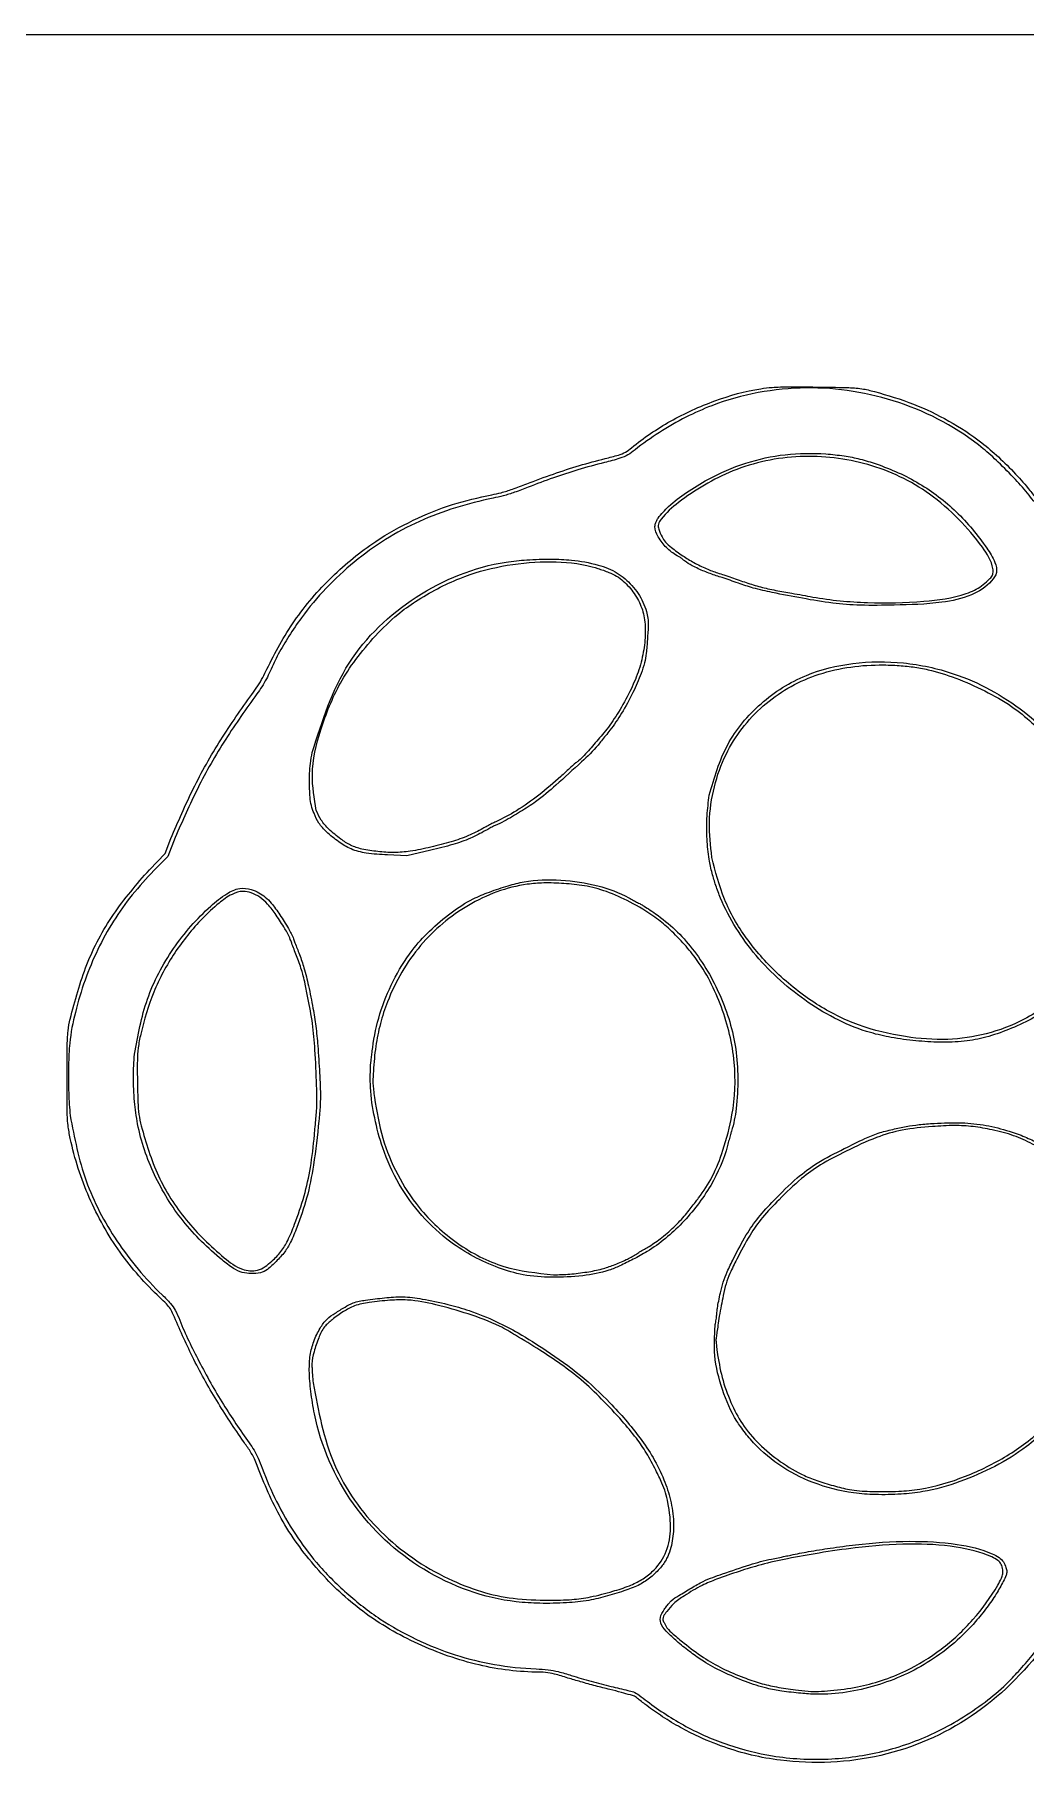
# Model space of a CAD drawing. Extents: x -215 to 205, y 28 to 519.
# Drawn here: x 29 to 46.22, y 488.49 to 518.57 of the extents above; entities that cross this region are included whole.
import ezdxf

# ---------------------------------------------------------------- set-up
doc = ezdxf.new("R2010")
doc.units = 0
doc.layers.add('Layer_1', color=7, linetype='CONTINUOUS')

msp = doc.modelspace()

# ---------------------------------------------------------------- linework, layer by layer
at = {"layer": 'Layer_1', "color": 7}
for points in [[(10.036965, 518.572881), (199.926171, 518.572881)], [(39.838266, 510.166042), (39.83828, 510.166042)], [(39.908853, 509.837115), (39.908892, 509.837109)], [(33.827393, 506.090719), (33.827418, 506.090796)], [(40.729445, 505.347913), (40.728127, 505.347919)], [(33.897587, 505.083863), (33.897587, 505.083863)], [(30.996074, 504.05137), (31.269065, 504.335416), (31.370473, 504.594047)], [(31.445282, 504.611621), (31.314421, 504.282931), (31.074109, 504.038504)], [(35.889119, 504.39013), (35.472641, 504.295391), (35.133892, 504.308881)], [(40.774437, 504.266079), (40.774437, 504.266079)], [(29.618288, 501.456111), (29.618579, 501.453458)], [(30.736368, 500.843644), (30.736317, 500.843644)], [(34.845247, 500.699335), (34.845315, 500.699335)], [(34.908417, 500.09061), (34.908295, 500.090683)], [(29.618505, 499.77541), (29.618579, 499.775503)], [(30.853552, 499.596312), (30.85358, 499.596289)], [(40.830489, 496.118321), (40.830452, 496.118304)], [(33.78857, 495.611879), (33.788593, 495.61178)], [(40.865188, 495.669068), (40.865278, 495.669153)], [(33.841938, 495.127803), (33.841941, 495.127803)], [(39.94798, 491.188345), (39.948017, 491.188322)], [(39.942838, 490.959186), (39.942824, 490.959053)]]:
    msp.add_lwpolyline(points, dxfattribs=at)
for points, knots in [([(31.370473, 504.594047), (31.494817, 504.884193), (31.747374, 505.473511), (32.220389, 506.31219), (32.625231, 506.889175), (32.881059, 507.243236), (32.969556, 507.389766), (33.153859, 507.782033), (33.499271, 508.407698), (34.145596, 509.157189), (34.852553, 509.739885), (35.572668, 510.138046), (36.248441, 510.418156), (36.772229, 510.53511), (37.124321, 510.607257), (37.326674, 510.673675), (37.627209, 510.788379), (38.011896, 510.93398), (38.46736, 511.080299), (38.846601, 511.184821), (39.117631, 511.248936), (39.27674, 511.306042), (39.555881, 511.538987), (40.052099, 511.87638), (40.812574, 512.219861), (41.416906, 512.392358), (41.850262, 512.445793), (42.173796, 512.449212), (42.606617, 512.444172), (43.031159, 512.440498), (43.370441, 512.42508), (43.759523, 512.325443), (44.276195, 512.166903), (44.903941, 511.86553), (45.392516, 511.546028), (45.769076, 511.222697), (46.04879, 510.945374), (46.270822, 510.694621), (46.412147, 510.504276), (46.529081, 510.394175), (46.655727, 510.332643), (46.774862, 510.267104), (46.923663, 510.240039), (47.245285, 510.251342), (47.759827, 510.206006), (48.429288, 510.064225), (49.164494, 509.812478), (49.919806, 509.393659), (50.66035, 508.802881), (51.048048, 508.306903), (51.24032, 508.060933)], [0, 0, 0, 0, 0.946541, 1.922532, 2.881529, 3.059879, 3.232842, 3.39397, 4.359805, 5.365572, 6.344581, 7.091291, 7.827278, 8.530438, 8.697301, 8.904968, 9.168175, 9.662653, 10.138428, 10.603247, 10.841061, 10.976331, 11.103845, 11.923357, 12.773612, 13.596048, 13.796393, 14.081811, 14.565537, 15.094939, 15.357217, 15.58019, 16.296426, 16.976369, 17.661797, 18.040949, 18.463571, 18.842868, 19.044101, 19.174753, 19.319194, 19.464442, 19.579898, 19.767218, 20.428572, 21.123013, 21.81651, 22.751793, 23.701023, 24.63493, 24.63493, 24.63493, 24.63493]), ([(46.619696, 510.277469), (46.575136, 510.301601), (46.493518, 510.345802), (46.381284, 510.443698), (46.24976, 510.61765), (46.03904, 510.854224), (45.773088, 511.124663), (45.166449, 511.670392), (44.063427, 512.25789), (42.402325, 512.524576), (41.129088, 512.288599), (40.308674, 511.921541), (39.861553, 511.662802), (39.533522, 511.432536), (39.320302, 511.256056), (39.135729, 511.188689), (38.842249, 511.117895), (38.454785, 511.009979), (38.012321, 510.867775), (37.648522, 510.727967), (37.360395, 510.617362), (37.156712, 510.551906), (36.590952, 510.436528), (35.667303, 510.167413), (34.522885, 509.444699), (33.813002, 508.696422), (33.422953, 508.120478), (33.237399, 507.811378), (33.120099, 507.557086), (33.03102, 507.364525), (32.953876, 507.23198), (32.708597, 506.888844), (32.303938, 506.32116), (31.827618, 505.485488), (31.570726, 504.898336), (31.445282, 504.611621)], [0, 0, 0, 0, 0.151637, 0.277743, 0.442997, 0.804405, 1.22778, 1.580205, 3.25107, 4.881627, 6.549207, 7.041659, 7.575367, 8.094907, 8.246304, 8.399018, 8.677427, 9.154274, 9.604172, 10.071453, 10.323038, 10.530246, 10.71211, 12.054823, 13.388875, 14.723418, 15.114374, 15.475245, 15.803274, 15.953848, 16.111594, 16.262377, 17.218838, 18.202237, 19.140715, 19.140715, 19.140715, 19.140715]), ([(39.83828, 510.166042), (39.897768, 510.235159), (40.043434, 510.404402), (40.344447, 510.620064), (40.77978, 510.895523), (41.352749, 511.139678), (42.049496, 511.292397), (42.62914, 511.298246), (43.061967, 511.252576), (43.355089, 511.195122), (43.801869, 511.058569), (44.391519, 510.792983), (45.048533, 510.294101), (45.457791, 509.792849), (45.692169, 509.436954), (45.747859, 509.215551), (45.585605, 508.994905), (45.266356, 508.789127), (44.672235, 508.670481), (44.022969, 508.652637), (43.389921, 508.642783), (42.856571, 508.680651), (42.348685, 508.769543), (41.888303, 508.856836), (41.51461, 508.938488), (41.27282, 509.01918), (41.094102, 509.083444), (40.966137, 509.127334), (40.814238, 509.173801), (40.638276, 509.237848), (40.454115, 509.323349), (40.327428, 509.396969), (40.261222, 509.455117), (40.216812, 509.485356), (40.117028, 509.539662), (39.975133, 509.646246), (39.847187, 509.819753), (39.772539, 509.970641), (39.791381, 510.06505), (39.810277, 510.114272), (39.82874, 510.148422), (39.838266, 510.166042)], [0, 0, 0, 0, 0.27283, 0.668062, 1.102862, 1.819057, 2.522541, 3.229664, 3.546925, 3.827538, 4.124111, 4.947376, 5.75227, 6.57871, 6.865162, 7.044465, 7.21027, 7.635712, 8.168889, 8.997448, 9.588022, 10.066664, 10.598968, 11.133388, 11.473128, 11.745093, 11.897242, 12.042999, 12.150842, 12.373806, 12.603873, 12.760187, 12.810266, 12.867868, 12.920848, 13.15139, 13.389074, 13.576462, 13.617928, 13.674246, 13.73428, 13.73428, 13.73428, 13.73428]), ([(39.908892, 509.837109), (39.926776, 509.806324), (39.968507, 509.734491), (40.098006, 509.631636), (40.261929, 509.512165), (40.464234, 509.387992), (40.667391, 509.287075), (40.844088, 509.221098), (40.99265, 509.176462), (41.116347, 509.134284), (41.285359, 509.073255), (41.494294, 509.001647), (41.75392, 508.934115), (41.97949, 508.89102), (42.179696, 508.856608), (42.348364, 508.826392), (42.781667, 508.743811), (43.487658, 508.677392), (44.380529, 508.699027), (45.01286, 508.776493), (45.336828, 508.908221), (45.465036, 508.984316), (45.558843, 509.068953), (45.636042, 509.135026), (45.667092, 509.209692), (45.653045, 509.399991), (45.438459, 509.731517), (45.068642, 510.162155), (44.440183, 510.718135), (43.503417, 511.158096), (42.302562, 511.299946), (41.325493, 511.095667), (40.641575, 510.751239), (40.219764, 510.469705), (39.954855, 510.238844), (39.83576, 510.06606), (39.849179, 509.949469), (39.885966, 509.880205), (39.908853, 509.837115)], [0, 0, 0, 0, 0.106014, 0.247369, 0.488751, 0.717389, 0.957714, 1.168332, 1.282263, 1.423064, 1.560309, 1.821394, 2.085319, 2.364284, 2.5101, 2.69477, 2.878318, 3.833486, 4.811596, 5.563791, 5.717595, 5.858367, 6.007728, 6.097934, 6.158138, 6.242485, 6.656873, 7.297751, 7.961188, 9.155059, 10.337628, 11.534092, 12.084261, 12.629921, 13.047115, 13.144941, 13.233839, 13.380195, 13.380195, 13.380195, 13.380195]), ([(33.897587, 505.083863), (33.923274, 505.025516), (33.976837, 504.903849), (34.129183, 504.737934), (34.303844, 504.595451), (34.491776, 504.467147), (34.713321, 504.39894), (34.966987, 504.365078), (35.248678, 504.341378), (35.558693, 504.371279), (35.889761, 504.440897), (36.229215, 504.527733), (36.533394, 504.633276), (36.738661, 504.735807), (36.871462, 504.811388), (36.946469, 504.850455), (37.119194, 504.930114), (37.400971, 505.080863), (37.778376, 505.348206), (38.076797, 505.605241), (38.285409, 505.797129), (38.385146, 505.890982), (38.478038, 505.958093), (38.590283, 506.075894), (38.751871, 506.260674), (38.962815, 506.503486), (39.165401, 506.803199), (39.346803, 507.135906), (39.501825, 507.480742), (39.589986, 507.825897), (39.625564, 508.15624), (39.608831, 508.464494), (39.507221, 508.739008), (39.342624, 508.972417), (39.164932, 509.14277), (38.968047, 509.230193), (38.794979, 509.291534), (38.434326, 509.39054), (37.869259, 509.424789), (37.122498, 509.349587), (36.489496, 509.172762), (35.997978, 508.94058), (35.6367, 508.732349), (35.268223, 508.466864), (34.922281, 508.123758), (34.58526, 507.725326), (34.235581, 507.191364), (33.969017, 506.519048), (33.782254, 505.760208), (33.862405, 505.290182), (33.897587, 505.083863)], [0, 0, 0, 0, 0.190112, 0.396419, 0.666475, 0.868099, 1.073394, 1.354164, 1.635934, 1.918952, 2.284553, 2.650295, 2.969707, 3.248261, 3.337106, 3.42817, 3.501839, 3.907726, 4.384619, 4.886124, 5.088119, 5.235402, 5.296241, 5.431306, 5.72131, 6.033959, 6.394964, 6.803879, 7.170133, 7.526011, 7.867273, 8.164669, 8.443354, 8.731841, 9.018183, 9.166181, 9.374215, 9.569408, 10.286313, 11.053587, 11.815879, 12.243018, 12.681795, 13.065435, 13.601966, 14.138335, 14.629702, 15.508184, 16.303688, 16.926071, 16.926071, 16.926071, 16.926071]), ([(33.827418, 506.090796), (33.998753, 506.632578), (34.336806, 507.701549), (35.592343, 508.885588), (36.759395, 509.36333), (37.578505, 509.444487), (37.958162, 509.456438), (38.37527, 509.440011), (38.76516, 509.371719), (39.133872, 509.232164), (39.355045, 509.036284), (39.496222, 508.858017), (39.582189, 508.704589), (39.633714, 508.559616), (39.66845, 508.420493), (39.668605, 508.257059), (39.653936, 508.053614), (39.640863, 507.838111), (39.605622, 507.639296), (39.530023, 507.409244), (39.400299, 507.11457), (39.21822, 506.783992), (39.053363, 506.536885), (38.927632, 506.382851), (38.859492, 506.29769), (38.732872, 506.134541), (38.462446, 505.882807), (38.101477, 505.553002), (37.755862, 505.251339), (37.443585, 505.057803), (37.210958, 504.917273), (37.051899, 504.835089), (36.966196, 504.803149), (36.91054, 504.771758), (36.779995, 504.697155), (36.57075, 504.587858), (36.250834, 504.477097), (36.017582, 504.421016), (35.889119, 504.39013)], [0, 0, 0, 0, 1.679949, 3.314644, 4.991774, 5.355095, 5.780751, 6.130672, 6.605519, 6.964274, 7.29665, 7.476246, 7.645574, 7.821291, 7.936818, 8.073593, 8.308524, 8.549815, 8.72052, 8.912582, 9.274684, 9.684892, 10.043698, 10.163673, 10.281253, 10.370959, 10.782868, 11.38436, 11.841488, 12.154445, 12.484512, 12.657523, 12.690023, 12.758595, 12.848583, 13.141588, 13.464854, 13.86115, 13.86115, 13.86115, 13.86115]), ([(40.728127, 505.347919), (40.815561, 505.649485), (40.98914, 506.248165), (41.600946, 506.977955), (42.369376, 507.462699), (43.237248, 507.670775), (44.110048, 507.679048), (45.149616, 507.455577), (46.235541, 506.863866), (47.181711, 505.861735), (47.614362, 504.909685), (47.719923, 504.216529), (47.733985, 503.835121), (47.701138, 503.386404), (47.570134, 502.89485), (47.320067, 502.37863), (47.002151, 501.972513), (46.666847, 501.663883), (46.321159, 501.438473), (45.940313, 501.270046), (45.551879, 501.132829), (45.148139, 501.059338), (44.73984, 501.046017), (44.31528, 501.072201), (43.912323, 501.126256), (43.258655, 501.27223), (42.415367, 501.708582), (41.510709, 502.510291), (41.03443, 503.264983), (40.841575, 503.772344), (40.775962, 503.998258), (40.714357, 504.264777), (40.684149, 504.600467), (40.681837, 504.974101), (40.714277, 505.228817), (40.729445, 505.347913)], [0, 0, 0, 0, 0.933241, 1.852704, 2.782838, 3.614054, 4.49643, 5.381769, 6.77882, 8.1321, 9.457872, 9.83205, 10.231331, 10.60048, 11.178261, 11.745404, 12.31031, 12.71438, 13.108036, 13.542085, 13.961005, 14.341127, 14.767918, 15.183347, 15.616165, 15.986479, 17.188694, 18.410088, 19.582243, 19.816887, 20.037275, 20.287589, 20.636198, 21.045962, 21.405802, 21.405802, 21.405802, 21.405802]), ([(40.774437, 504.266079), (40.836809, 504.019538), (40.962634, 503.522186), (41.357704, 502.840846), (41.90336, 502.226259), (42.558684, 501.703216), (43.321162, 501.318978), (44.103165, 501.13542), (44.854868, 501.073541), (45.559301, 501.177038), (46.259371, 501.444564), (46.930308, 501.920712), (47.43349, 502.651222), (47.691642, 503.475021), (47.686249, 504.325627), (47.458159, 505.133339), (47.112345, 505.780338), (46.706794, 506.25648), (46.362685, 506.595523), (45.969961, 506.918883), (45.517603, 507.16854), (45.032576, 507.385587), (44.612113, 507.519391), (44.268956, 507.581707), (43.98425, 507.607998), (43.412612, 507.623967), (42.574678, 507.502205), (41.619316, 506.949035), (41.052382, 506.212724), (40.797314, 505.491508), (40.706487, 504.88029), (40.751927, 504.46955), (40.774437, 504.266079)], [0, 0, 0, 0, 0.759933, 1.533026, 2.33357, 3.215864, 4.032907, 4.87257, 5.610402, 6.283586, 6.989614, 7.843157, 8.708148, 9.603668, 10.391151, 11.225185, 12.099869, 12.567449, 13.096805, 13.548344, 14.088413, 14.640273, 15.141752, 15.407057, 15.685223, 15.998471, 17.123376, 18.171688, 19.232756, 19.831, 20.454501, 21.066579, 21.066579, 21.066579, 21.066579]), ([(35.133892, 504.308881), (35.010995, 504.315319), (34.797476, 504.326503), (34.505017, 504.39514), (34.277799, 504.538419), (34.090412, 504.689225), (33.937107, 504.853811), (33.863514, 505.017577), (33.807601, 505.165241), (33.784516, 505.329443), (33.781826, 505.515809), (33.77778, 505.714385), (33.792862, 505.90663), (33.815438, 506.026988), (33.827393, 506.090719)], [0, 0, 0, 0, 0.369282, 0.641585, 0.888834, 1.166632, 1.364504, 1.555281, 1.700511, 1.836991, 2.049639, 2.259767, 2.432514, 2.626932, 2.626932, 2.626932, 2.626932]), ([(31.074109, 504.038504), (30.944786, 503.899246), (30.688562, 503.62334), (30.364034, 503.159408), (30.087946, 502.663883), (29.86731, 502.131267), (29.704741, 501.586898), (29.603794, 501.088943), (29.587954, 500.616691), (29.586718, 500.195601), (29.608683, 499.905253), (29.618505, 499.77541)], [0, 0, 0, 0, 0.569563, 1.128453, 1.693498, 2.268545, 2.853826, 3.396714, 3.786328, 4.269031, 4.659518, 4.659518, 4.659518, 4.659518]), ([(29.618579, 501.453458), (29.703817, 501.77413), (29.873286, 502.41168), (30.343982, 503.298015), (30.777309, 503.798633), (30.996074, 504.05137)], [0, 0, 0, 0, 0.993387, 1.975019, 2.975882, 2.975882, 2.975882, 2.975882]), ([(34.845315, 500.699335), (34.847801, 500.71804), (34.854403, 500.767717), (34.865242, 500.854016), (34.896036, 501.120061), (34.987991, 501.554994), (35.223649, 502.123595), (35.513879, 502.611451), (35.868718, 503.000988), (36.225995, 503.300862), (36.576256, 503.533018), (36.916967, 503.670918), (37.212394, 503.771552), (37.62229, 503.877795), (38.153481, 503.88731), (38.772836, 503.799031), (39.19193, 503.643134), (39.408162, 503.518952), (39.470083, 503.484756), (39.525401, 503.460173), (39.589403, 503.422717), (39.680304, 503.363629), (40.00056, 503.154114), (40.481173, 502.684926), (40.952185, 501.87105), (41.194095, 501.08787), (41.232865, 500.418335), (41.213503, 499.937665), (41.151415, 499.611327), (41.093146, 499.435946), (41.071145, 499.352691), (40.998241, 499.044661), (40.767343, 498.524756), (40.28687, 497.896625), (39.799652, 497.487619), (39.41167, 497.279049), (39.191446, 497.169344), (38.905813, 497.048344), (38.505757, 496.980079), (38.005321, 496.953214), (37.509041, 496.987833), (37.052351, 497.123867), (36.629129, 497.315334), (36.169463, 497.605594), (35.719306, 498.020689), (35.317438, 498.577164), (35.051923, 499.160021), (34.90594, 499.731513), (34.824401, 500.230834), (34.838798, 500.554391), (34.845247, 500.699335)], [0, 0, 0, 0, 0.056609, 0.150342, 0.260914, 0.860201, 1.475737, 2.100603, 2.552338, 3.049407, 3.498203, 3.805211, 4.148925, 4.434837, 5.07197, 5.724707, 6.305838, 6.396724, 6.472888, 6.517877, 6.578156, 6.695029, 6.843205, 7.726177, 8.674317, 9.642019, 10.151515, 10.680072, 11.082792, 11.141643, 11.234372, 11.34098, 12.091289, 12.915702, 13.698424, 13.975219, 14.235778, 14.436802, 14.903464, 15.44121, 15.94127, 16.38597, 16.862996, 17.331255, 18.011426, 18.685733, 19.378252, 19.917979, 20.453177, 20.887487, 20.887487, 20.887487, 20.887487]), ([(38.022135, 497.008024), (38.116319, 497.010333), (38.31035, 497.015091), (38.591615, 497.052528), (38.848011, 497.098913), (39.074812, 497.177985), (39.271581, 497.261765), (39.42149, 497.341687), (39.523278, 497.409205), (39.600027, 497.455362), (39.734168, 497.529745), (39.920562, 497.661542), (40.14017, 497.85584), (40.30677, 498.035302), (40.413864, 498.177246), (40.482022, 498.264844), (40.616018, 498.435381), (40.805006, 498.72278), (40.988186, 499.215602), (41.167012, 499.87364), (41.207224, 500.730211), (40.975227, 501.669148), (40.627878, 502.364523), (40.267029, 502.791133), (40.0342, 503.027947), (39.734686, 503.276243), (39.371431, 503.485856), (38.96203, 503.676469), (38.571801, 503.779584), (38.204562, 503.814372), (37.872757, 503.827216), (37.298111, 503.783919), (36.509727, 503.48393), (35.651489, 502.762933), (35.206331, 501.99026), (35.004442, 501.3765), (34.922343, 500.973095), (34.897455, 500.671947), (34.887378, 500.484087), (34.884643, 500.427484), (34.878859, 500.377716), (34.883508, 500.312787), (34.893269, 500.215362), (34.902966, 500.135503), (34.908417, 500.09061)], [0, 0, 0, 0, 0.28242, 0.581816, 0.850503, 1.062144, 1.300681, 1.491862, 1.570558, 1.667031, 1.760454, 2.030618, 2.349502, 2.639036, 2.763192, 2.882816, 2.971988, 3.414037, 3.90697, 4.541921, 5.456519, 6.441773, 7.416224, 7.75387, 8.114836, 8.411574, 8.918028, 9.367829, 9.763341, 10.1214, 10.472695, 10.758405, 11.846478, 12.930583, 14.066105, 14.465313, 14.867218, 15.297657, 15.370541, 15.431626, 15.467684, 15.52053, 15.626163, 15.761787, 15.761787, 15.761787, 15.761787]), ([(30.736317, 500.843644), (30.796001, 501.167504), (30.915763, 501.817361), (31.38374, 502.699194), (31.898303, 503.289481), (32.303111, 503.621393), (32.5489, 503.745483), (32.751523, 503.72056), (32.898477, 503.656099), (33.017306, 503.576468), (33.140225, 503.447466), (33.271069, 503.260804), (33.401679, 503.053911), (33.490793, 502.889264), (33.529825, 502.769552), (33.564726, 502.679749), (33.622953, 502.537914), (33.694875, 502.322904), (33.769897, 502.008921), (33.836953, 501.669899), (33.893734, 501.322729), (33.92932, 500.946897), (33.951369, 500.56704), (33.971015, 500.220338), (33.96869, 499.94198), (33.927146, 499.515535), (33.866726, 498.976119), (33.746973, 498.353182), (33.591798, 497.910593), (33.468701, 497.595436), (33.350475, 497.39288), (33.2021, 497.246066), (33.07361, 497.108259), (32.92043, 497.028291), (32.767453, 497.028184), (32.604946, 497.038775), (32.433026, 497.129276), (32.07135, 497.408694), (31.555842, 497.916861), (31.055586, 498.72646), (30.807723, 499.450511), (30.73222, 500.031327), (30.71072, 500.437614), (30.728053, 500.712011), (30.736368, 500.843644)], [0, 0, 0, 0, 0.983055, 1.972596, 2.952663, 3.307616, 3.548492, 3.749578, 3.894717, 4.028882, 4.17551, 4.426394, 4.711298, 4.910549, 4.984803, 5.088618, 5.199554, 5.444747, 5.767752, 6.16728, 6.481496, 6.822591, 7.299171, 7.623061, 7.86418, 8.133326, 8.907725, 9.492906, 10.031062, 10.311919, 10.507692, 10.728554, 10.935604, 11.07081, 11.23186, 11.386484, 11.554609, 11.802618, 12.760892, 13.703397, 14.635595, 15.029455, 15.458303, 15.853714, 15.853714, 15.853714, 15.853714]), ([(30.85358, 499.596289), (30.939688, 499.301746), (31.110874, 498.716186), (31.616332, 497.931797), (32.146047, 497.418862), (32.564184, 497.092604), (32.898189, 497.053399), (33.114557, 497.228449), (33.289783, 497.403999), (33.419702, 497.624339), (33.547053, 497.950752), (33.693493, 498.370869), (33.80735, 498.892024), (33.852687, 499.296741), (33.878504, 499.584412), (33.890617, 499.723265), (33.915123, 499.960832), (33.902258, 500.358968), (33.88118, 500.865245), (33.840958, 501.375853), (33.763527, 501.753087), (33.713537, 502.03133), (33.677054, 502.194161), (33.639736, 502.317677), (33.600539, 502.434025), (33.555847, 502.553946), (33.511921, 502.665899), (33.475164, 502.760258), (33.432207, 502.883381), (33.341035, 503.048741), (33.208303, 503.252116), (33.07175, 503.444227), (32.922071, 503.575112), (32.775527, 503.653619), (32.605058, 503.689003), (32.403688, 503.621099), (32.171458, 503.449971), (31.823456, 503.121035), (31.415415, 502.616686), (31.049315, 501.93568), (30.87898, 501.363446), (30.797147, 500.962855), (30.781774, 500.679674), (30.790232, 500.365694), (30.792214, 500.052395), (30.809672, 499.799493), (30.839211, 499.662717), (30.853552, 499.596312)], [0, 0, 0, 0, 0.917094, 1.82321, 2.755894, 3.130976, 3.390672, 3.689735, 3.917212, 4.140211, 4.448344, 4.96861, 5.472931, 6.044868, 6.189205, 6.339446, 6.463055, 6.905316, 7.530794, 7.985248, 8.439141, 8.684673, 8.833536, 8.939346, 9.071602, 9.201813, 9.323232, 9.432379, 9.50564, 9.714113, 9.995647, 10.235735, 10.417804, 10.586669, 10.730581, 10.926267, 11.19993, 11.593836, 12.360033, 13.135926, 13.896847, 14.142792, 14.360451, 14.745613, 15.084963, 15.300686, 15.504249, 15.504249, 15.504249, 15.504249]), ([(29.56494, 500.43443), (29.565089, 500.611961), (29.565318, 500.883311), (29.573486, 501.225937), (29.60487, 501.387176), (29.618288, 501.456111)], [0, 0, 0, 0, 0.533013, 0.814693, 1.025061, 1.025061, 1.025061, 1.025061]), ([(51.22153, 493.00311), (51.126372, 492.877901), (50.916403, 492.601626), (50.556743, 492.232778), (50.031597, 491.761996), (49.289772, 491.320067), (48.322809, 490.960875), (47.560449, 490.852266), (47.094384, 490.843674), (46.921487, 490.820487), (46.806651, 490.762754), (46.704975, 490.709665), (46.620854, 490.640181), (46.224091, 490.113882), (45.361495, 489.25061), (43.724391, 488.544817), (42.371787, 488.4867), (41.466564, 488.646536), (40.972587, 488.793303), (40.548909, 488.966614), (40.182625, 489.157482), (39.888005, 489.338445), (39.669871, 489.492885), (39.535127, 489.601423), (39.47362, 489.646539), (39.421437, 489.689161), (39.3291, 489.708074), (39.188908, 489.750419), (38.985873, 489.798452), (38.748437, 489.859931), (38.505481, 489.926676), (38.267329, 489.996393), (38.066944, 490.061567), (37.877955, 490.099721), (37.414939, 490.095807), (36.631057, 490.208199), (35.59302, 490.585568), (34.644503, 491.14976), (33.873749, 491.898835), (33.258835, 492.739058), (32.975971, 493.41427), (32.823413, 493.816694), (32.741009, 493.954855), (32.509534, 494.28437), (32.155403, 494.819835), (31.741504, 495.558634), (31.505508, 496.103272), (31.366704, 496.417873), (31.285242, 496.515083), (30.957913, 496.810193), (30.448025, 497.391654), (29.92028, 498.333439), (29.672731, 499.099545), (29.572963, 499.622056), (29.563065, 499.976788), (29.564195, 500.252729), (29.56494, 500.43443)], [0, 0, 0, 0, 0.471432, 1.040224, 1.542288, 2.584432, 3.606311, 4.621386, 4.8719, 5.008047, 5.1389, 5.254075, 5.352114, 5.462821, 7.226833, 8.941346, 10.687301, 11.197821, 11.69591, 12.230136, 12.568424, 12.934037, 13.266501, 13.369808, 13.452372, 13.496363, 13.569276, 13.728371, 13.939405, 14.193313, 14.464768, 14.695082, 14.937679, 15.096991, 15.270434, 16.323198, 17.45136, 18.56568, 19.605931, 20.656345, 21.665111, 21.79157, 21.945632, 22.145711, 23.000281, 23.870591, 24.680038, 24.784701, 24.897263, 25.056665, 26.108069, 27.197388, 28.273828, 28.507357, 28.790255, 29.335697, 29.335697, 29.335697, 29.335697]), ([(34.908295, 500.090683), (34.948163, 499.852059), (35.025639, 499.388334), (35.294507, 498.739688), (35.709269, 498.098436), (36.326551, 497.5272), (37.136755, 497.101173), (37.730107, 497.038747), (38.022135, 497.008024)], [0, 0, 0, 0, 0.723777, 1.406532, 2.089674, 3.000562, 3.902634, 4.776872, 4.776872, 4.776872, 4.776872]), ([(29.618579, 499.775503), (29.692831, 499.391472), (29.841566, 498.622223), (30.40885, 497.559795), (30.968338, 496.888354), (31.35535, 496.529806), (31.460232, 496.381211), (31.59391, 496.030463), (31.862825, 495.479937), (32.26261, 494.763668), (32.604894, 494.26249), (32.820157, 493.959735), (32.894128, 493.810976), (33.00427, 493.506101), (33.199219, 493.0535), (33.517284, 492.503976), (33.916551, 491.960284), (34.413944, 491.463488), (34.993487, 491.011846), (35.629168, 490.652973), (36.296917, 490.388703), (36.999948, 490.212761), (37.546955, 490.159915), (37.918919, 490.14522), (38.12375, 490.10604), (38.368654, 490.027885), (38.67425, 489.939389), (39.001945, 489.850359), (39.249491, 489.798809), (39.417306, 489.756658), (39.529638, 489.687633), (39.815107, 489.462926), (40.314457, 489.134627), (41.049658, 488.814318), (41.883846, 488.606153), (42.79421, 488.556369), (43.752472, 488.690698), (44.519022, 488.963023), (45.100907, 489.281056), (45.517937, 489.565201), (45.855908, 489.842927), (46.117354, 490.126857), (46.326753, 490.365389), (46.478924, 490.55943), (46.571818, 490.685136), (46.652912, 490.74886), (46.755799, 490.80402), (46.876334, 490.86709), (47.066073, 490.89406), (47.537127, 490.912762), (48.28057, 491.014121), (49.213421, 491.356642), (49.938833, 491.775404), (50.476624, 492.240099), (50.848444, 492.622086), (51.086819, 492.915485), (51.199773, 493.082874), (51.230727, 493.115811), (51.266699, 493.144398), (51.302699, 493.101157), (51.329641, 493.037784), (51.387868, 492.875528), (51.474756, 492.65653), (51.655862, 492.422779), (51.840592, 492.294375), (51.991486, 492.22284), (52.072632, 492.118971), (52.166236, 491.906669), (52.320217, 491.632304), (52.574144, 491.363597), (52.817156, 491.24988), (52.995343, 491.209528), (53.095141, 491.134113), (53.225493, 490.939688), (53.429834, 490.697635), (53.727609, 490.455496), (53.94597, 490.413948), (54.048084, 490.394519)], [0, 0, 0, 0, 1.167785, 2.339178, 3.565271, 3.774976, 3.918712, 4.105964, 4.896425, 5.757209, 6.563211, 6.716955, 6.870202, 7.05963, 7.68927, 8.345558, 8.960375, 9.707667, 10.446723, 11.158399, 11.889781, 12.595126, 13.324841, 13.534576, 13.710597, 13.948334, 14.305255, 14.665443, 14.965744, 15.065723, 15.181243, 15.357, 16.157633, 16.964069, 17.751768, 18.725133, 19.67982, 20.637168, 21.14677, 21.665881, 22.149616, 22.454599, 22.822758, 23.101183, 23.19541, 23.289661, 23.407195, 23.546273, 23.693775, 23.975667, 24.964741, 25.925232, 26.941946, 27.456021, 28.05465, 28.534787, 28.598605, 28.649855, 28.679487, 28.713513, 28.786597, 28.902242, 29.2196, 29.49642, 29.772272, 29.889956, 29.989831, 30.158485, 30.586471, 30.928268, 31.248005, 31.376484, 31.470165, 31.614549, 32.074381, 32.424553, 32.732155, 32.732155, 32.732155, 32.732155]), ([(40.830452, 496.118304), (40.835895, 496.148325), (40.846434, 496.206454), (40.858168, 496.285252), (40.862578, 496.359423), (40.872076, 496.445739), (40.893885, 496.558123), (40.92529, 496.708659), (40.968112, 496.880143), (41.046577, 497.07929), (41.182549, 497.351951), (41.34846, 497.675591), (41.581413, 498.017374), (41.889061, 498.339037), (42.216322, 498.672116), (42.627179, 498.978351), (43.036807, 499.181008), (43.387404, 499.360173), (43.668729, 499.477095), (43.91227, 499.535257), (44.147916, 499.588904), (44.388838, 499.62292), (44.711051, 499.647527), (45.100692, 499.660135), (45.540951, 499.616824), (45.905526, 499.520548), (46.209868, 499.415011), (46.465794, 499.288504), (46.772256, 499.092373), (47.125876, 498.821323), (47.453894, 498.408483), (47.645937, 498.012647), (47.77102, 497.670995), (47.821991, 497.375102), (47.834753, 497.080675), (47.844491, 496.8157), (47.833983, 496.601548), (47.780807, 496.298439), (47.664554, 495.877879), (47.43623, 495.371361), (47.171129, 494.937676), (46.86194, 494.583812), (46.566838, 494.289397), (46.186532, 493.961031), (45.696864, 493.660597), (45.090501, 493.398522), (44.539632, 493.238027), (44.04311, 493.187333), (43.640275, 493.179578), (43.122255, 493.212283), (42.542364, 493.366617), (41.924553, 493.680643), (41.554079, 494.012152), (41.356392, 494.254753), (41.277202, 494.360036), (41.116453, 494.597648), (40.947063, 495.009676), (40.798154, 495.571076), (40.820333, 495.946438), (40.830489, 496.118321)], [0, 0, 0, 0, 0.091545, 0.177254, 0.238738, 0.314362, 0.437582, 0.581901, 0.775888, 0.966865, 1.222571, 1.689818, 2.057129, 2.458283, 3.022867, 3.456607, 3.987697, 4.390445, 4.638662, 4.898979, 5.14006, 5.363707, 5.628005, 6.109417, 6.531556, 6.949731, 7.237617, 7.496729, 7.80382, 8.328793, 8.825172, 9.369668, 9.642351, 9.913993, 10.266088, 10.525987, 10.709324, 10.90796, 11.447989, 12.013321, 12.570111, 12.96544, 13.41997, 13.820312, 14.470204, 15.133256, 15.799211, 16.1807, 16.627255, 17.007036, 17.734867, 18.409064, 19.069986, 19.20605, 19.347893, 19.465113, 20.065759, 20.673812, 21.187447, 21.187447, 21.187447, 21.187447]), ([(40.865278, 495.669153), (40.890287, 495.519887), (40.940808, 495.218348), (41.093246, 494.796539), (41.296203, 494.397323), (41.595638, 494.05126), (41.960613, 493.749863), (42.315329, 493.537055), (42.643374, 493.412112), (42.917891, 493.330417), (43.22791, 493.252949), (43.598143, 493.235628), (43.992709, 493.237788), (44.5427, 493.284937), (45.1838, 493.483465), (45.916102, 493.837398), (46.714574, 494.443238), (47.446476, 495.366461), (47.867822, 496.614273), (47.759367, 497.651084), (47.435157, 498.327817), (47.12166, 498.746863), (46.743186, 499.049183), (46.374952, 499.277244), (46.016394, 499.439154), (45.665632, 499.527591), (45.323213, 499.591326), (44.973439, 499.609059), (44.561093, 499.584381), (44.101598, 499.542154), (43.595927, 499.395155), (43.131837, 499.167857), (42.684806, 498.947293), (42.292236, 498.661578), (41.969602, 498.340053), (41.656301, 498.024266), (41.410789, 497.673917), (41.23929, 497.338626), (41.095184, 497.058686), (41.013507, 496.847856), (40.972866, 496.658446), (40.935781, 496.469488), (40.905089, 496.296859), (40.881543, 496.141971), (40.8638, 496.019436), (40.854918, 495.936752), (40.8427, 495.883665), (40.849503, 495.834137), (40.854395, 495.763267), (40.86125, 495.703437), (40.865188, 495.669068)], [0, 0, 0, 0, 0.453194, 0.915511, 1.339886, 1.789366, 2.276492, 2.756324, 3.02187, 3.327432, 3.615929, 3.977421, 4.434495, 4.800502, 5.6292, 6.428905, 7.231258, 8.618161, 9.897712, 11.089206, 11.631163, 12.136413, 12.64463, 13.073833, 13.434507, 13.819471, 14.155918, 14.478234, 14.86685, 15.395017, 15.858546, 16.436713, 16.943364, 17.351482, 17.88616, 18.308493, 18.683682, 19.163635, 19.437301, 19.628068, 19.839716, 20.017164, 20.206049, 20.365544, 20.487296, 20.577138, 20.615642, 20.6489, 20.725717, 20.829401, 20.829401, 20.829401, 20.829401]), ([(33.788593, 495.61178), (33.808604, 495.692207), (33.849148, 495.855156), (33.950064, 496.066326), (34.071358, 496.24017), (34.233269, 496.346213), (34.383179, 496.441122), (34.553761, 496.537809), (34.791914, 496.573259), (35.077467, 496.608251), (35.407732, 496.636542), (35.77606, 496.584273), (36.161797, 496.504947), (36.596625, 496.37841), (37.007367, 496.210933), (37.456642, 495.978563), (37.940872, 495.662723), (38.493007, 495.280548), (39.034753, 494.763531), (39.456853, 494.282054), (39.763471, 493.827353), (39.941946, 493.464495), (40.067156, 493.088525), (40.118842, 492.72857), (40.097622, 492.382121), (40.021567, 492.106432), (39.878433, 491.897598), (39.717311, 491.747888), (39.517712, 491.608417), (39.257127, 491.512622), (38.961851, 491.421103), (38.6191, 491.333843), (38.224438, 491.298257), (37.803092, 491.289626), (36.942603, 491.338507), (35.713287, 491.785065), (34.441161, 492.96271), (33.9257, 494.156322), (33.802409, 494.967631), (33.767817, 495.310738), (33.782373, 495.521949), (33.78857, 495.611879)], [0, 0, 0, 0, 0.247987, 0.502433, 0.699512, 0.873512, 1.076264, 1.235083, 1.455558, 1.788427, 2.103224, 2.444258, 2.899097, 3.285109, 3.800852, 4.227196, 4.800472, 5.534368, 6.237377, 7.041071, 7.450633, 7.879173, 8.249914, 8.635724, 8.961316, 9.287524, 9.477644, 9.713188, 9.944381, 10.20287, 10.540831, 10.873512, 11.26095, 11.726223, 12.137321, 13.84373, 15.512314, 17.215443, 17.611771, 17.975968, 18.246019, 18.246019, 18.246019, 18.246019]), ([(37.948847, 491.349115), (38.080019, 491.350072), (38.319853, 491.351821), (38.690319, 491.403942), (39.021444, 491.494541), (39.323292, 491.586708), (39.556535, 491.699538), (39.78443, 491.870585), (39.993378, 492.151208), (40.077608, 492.582335), (40.035963, 492.943312), (39.972565, 493.219828), (39.899703, 493.407797), (39.787007, 493.6365), (39.649022, 493.903005), (39.451206, 494.188559), (39.187381, 494.499823), (38.871517, 494.842786), (38.518189, 495.173989), (38.157053, 495.457351), (37.769386, 495.706073), (37.413515, 495.927922), (37.010724, 496.16437), (36.540365, 496.331509), (36.006719, 496.486295), (35.549634, 496.579638), (35.158785, 496.568187), (34.851696, 496.532001), (34.571093, 496.486753), (34.360668, 496.364199), (34.186357, 496.24296), (34.023003, 496.100445), (33.931205, 495.898569), (33.858132, 495.683221), (33.81597, 495.505529), (33.824532, 495.37145), (33.830778, 495.262672), (33.837973, 495.175718), (33.841938, 495.127803)], [0, 0, 0, 0, 0.393179, 0.718884, 1.118731, 1.422075, 1.664622, 1.891569, 2.27278, 2.682713, 3.175987, 3.35386, 3.532696, 3.779019, 4.118839, 4.431748, 4.818625, 5.3422, 5.829842, 6.269841, 6.717184, 7.210559, 7.52877, 8.115823, 8.699242, 9.199363, 9.505133, 9.866558, 10.130862, 10.346635, 10.588089, 10.771427, 10.986653, 11.24004, 11.459272, 11.524698, 11.642186, 11.786391, 11.786391, 11.786391, 11.786391]), ([(33.841941, 495.127803), (33.932202, 494.643132), (34.110026, 493.688275), (34.965783, 492.476706), (35.936393, 491.811427), (36.746314, 491.489988), (37.33988, 491.35956), (37.737785, 491.352735), (37.948847, 491.349115)], [0, 0, 0, 0, 1.464996, 2.886209, 4.313768, 4.934002, 5.493412, 6.125339, 6.125339, 6.125339, 6.125339]), ([(39.948017, 491.188322), (39.962806, 491.209132), (39.991043, 491.248863), (40.031117, 491.299573), (40.092936, 491.368425), (40.228764, 491.445133), (40.411426, 491.55955), (40.657972, 491.701614), (41.004579, 491.824787), (41.398959, 491.955439), (41.721909, 492.050324), (41.927802, 492.088362), (42.040224, 492.111451), (42.215659, 492.149298), (42.476897, 492.200223), (42.85257, 492.257844), (43.437114, 492.338937), (44.175023, 492.391786), (44.974344, 492.347719), (45.500919, 492.232442), (45.761942, 492.100516), (45.849585, 492.018963), (45.884557, 491.93016), (45.908032, 491.850184), (45.886684, 491.765247), (45.820804, 491.636634), (45.715741, 491.445344), (45.551426, 491.213028), (45.211629, 490.785731), (44.598842, 490.254042), (43.639594, 489.822568), (42.849308, 489.691627), (42.300489, 489.729595), (42.013214, 489.764515), (41.68727, 489.817871), (41.343681, 489.936788), (40.974619, 490.092526), (40.65702, 490.25941), (40.405932, 490.440484), (40.199235, 490.603775), (40.026032, 490.762306), (39.894627, 490.896455), (39.863369, 491.061591), (39.917885, 491.14326), (39.94798, 491.188345)], [0, 0, 0, 0, 0.076567, 0.146183, 0.193974, 0.353075, 0.607069, 0.844326, 1.203588, 1.706848, 2.092597, 2.211108, 2.334804, 2.436905, 2.749523, 3.133083, 3.576871, 4.520244, 5.345727, 5.976936, 6.114136, 6.220089, 6.326258, 6.397352, 6.464735, 6.581447, 6.832087, 7.117916, 7.433959, 8.469741, 9.51172, 10.55706, 10.828914, 11.160382, 11.425446, 11.817793, 12.24662, 12.627834, 12.890225, 13.174593, 13.416191, 13.598801, 13.725764, 13.882226, 13.882226, 13.882226, 13.882226]), ([(39.942824, 490.959053), (39.958683, 490.92878), (39.998383, 490.853001), (40.124756, 490.739785), (40.333967, 490.565128), (40.614668, 490.35421), (40.962602, 490.152444), (41.297276, 490.012379), (41.610447, 489.903931), (41.911204, 489.832589), (42.190381, 489.793936), (42.433259, 489.76444), (42.638439, 489.760094), (42.924862, 489.784462), (43.295092, 489.829325), (43.733302, 489.945121), (44.232092, 490.144214), (44.784228, 490.484721), (45.327013, 490.991269), (45.648159, 491.435391), (45.80156, 491.713123), (45.837994, 491.804383), (45.834059, 491.888678), (45.813419, 491.974717), (45.741553, 492.053702), (45.482764, 492.179163), (44.968643, 492.301928), (44.166867, 492.344959), (43.370726, 492.279195), (42.663979, 492.176755), (42.117379, 492.080493), (41.6521, 491.976817), (41.242339, 491.85055), (40.900361, 491.732751), (40.576036, 491.602869), (40.331628, 491.449617), (40.115152, 491.308071), (40.006404, 491.175272), (39.938203, 491.089482), (39.915722, 491.016666), (39.933063, 490.979907), (39.942838, 490.959186)], [0, 0, 0, 0, 0.101886, 0.255041, 0.501559, 0.923368, 1.304905, 1.705246, 2.00975, 2.298404, 2.630755, 2.854878, 3.031988, 3.245198, 3.716735, 4.14891, 4.600843, 5.324067, 6.080052, 6.81599, 6.9527, 7.03545, 7.105084, 7.202564, 7.29459, 7.414019, 8.058742, 8.864279, 9.815022, 10.449939, 11.006665, 11.479798, 11.878868, 12.291962, 12.565676, 12.923607, 13.157028, 13.334936, 13.43477, 13.485901, 13.551966, 13.551966, 13.551966, 13.551966])]:
    msp.add_open_spline(points, degree=3, knots=knots, dxfattribs=at)

doc.saveas('drawing.dxf')
